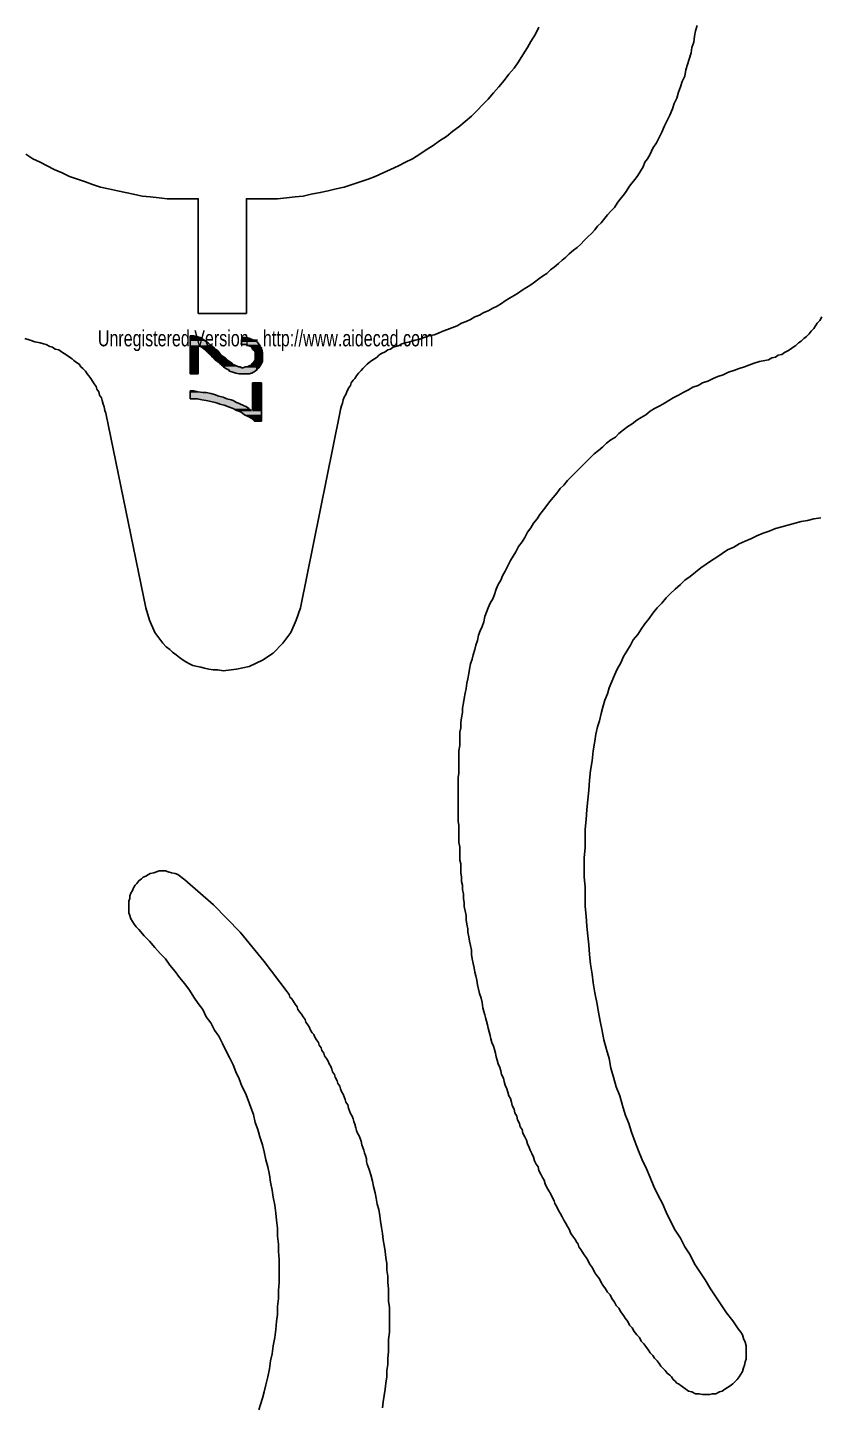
# Model space of a CAD drawing. Extents: x -1063 to 1100, y -467 to 441.
# Drawn here: x -89.2 to 59.4, y -199.9 to 58.8 of the extents above; entities that cross this region are included whole.
import ezdxf

# ---------------------------------------------------------------- set-up
doc = ezdxf.new("R2010")
doc.units = 0
doc.layers.get('0').update_dxf_attribs({"color": 250, "linetype": 'CONTINUOUS'})
for name, color, linetype in [('H', 7, 'CONTINUOUS'), ('P', 250, 'CONTINUOUS'), ('TEXT', 250, 'CONTINUOUS')]:
    doc.layers.add(name, color=color, linetype=linetype)
doc.styles.get("Standard").update_dxf_attribs({"font": 'txt', "width": 0.75})

# ---------------------------------------------------------------- blocks, each defined once
blk = doc.blocks.new('*U3')
at = {"layer": 'TEXT', "color": 240, "linetype": 'CONTINUOUS', "width": 0.75}
blk.add_text('Unregistered Version - http://www.aidecad.com', height=3, dxfattribs=at).set_placement((-76, -1))
blk = doc.blocks.new('*U4')
at = {"layer": 'H', "color": 0, "linetype": 'CONTINUOUS'}
for p, q in [((-58.67, 1), (-58, 1)), ((-58.67, 1), (-58.67, 0.83)), ((-58.67, 0.83), (-58.67, 0.67)), ((-58.67, 0.67), (-58.67, 0.33)), ((-58.67, 0.33), (-58.67, 0)), ((-58.67, 0), (-58.67, -0.33)), ((-58, 1), (-57.5, 0.83)), ((-57.5, 0.83), (-56.83, 0.67)), ((-56.83, 0.67), (-56.33, 0.33)), ((-56.33, 0.33), (-55.83, 0)), ((-55.83, 0), (-55.33, -0.33)), ((-58.67, -0.33), (-58.67, -0.67)), ((-58.67, -0.67), (-58.67, -0.83)), ((-58.67, -0.83), (-58.67, -1)), ((-58.67, -1), (-58.67, -1.17)), ((-58.67, -1.17), (-58.67, -1.5)), ((-58.67, -1.5), (-58.67, -1.67)), ((-58.67, -1.67), (-58.67, -1.83)), ((-58.67, -1.83), (-58.67, -2.17)), ((-58.67, -2.17), (-58.67, -2.33)), ((-58.67, -2.33), (-58.67, -2.83)), ((-57.17, -0.83), (-57.17, -1)), ((-57.17, -0.83), (-56.83, -1)), ((-57.17, -1), (-57.17, -1.17)), ((-57.17, -1.17), (-57.17, -1.5)), ((-57.17, -1.5), (-57.17, -1.67)), ((-57.17, -1.67), (-57.17, -1.83)), ((-57.17, -1.83), (-57.17, -2.17)), ((-57.17, -2.17), (-57.17, -2.33)), ((-57.17, -2.33), (-57.17, -2.83)), ((-56.83, -1), (-56.5, -1.17)), ((-56.5, -1.17), (-56.06, -1.5)), ((-56.06, -1.5), (-55.83, -1.67)), ((-55.83, -1.67), (-55.67, -1.83)), ((-55.67, -1.83), (-55.33, -2.17)), ((-55.33, -0.33), (-55, -0.67)), ((-55.33, -2.17), (-55.17, -2.33)), ((-55.17, -2.33), (-54.67, -2.83)), ((-55, -0.67), (-54.75, -0.83)), ((-54.75, -0.83), (-54.5, -1)), ((-54.5, -1), (-54.33, -1.17)), ((-54.33, -1.17), (-54, -1.5)), ((-54, -1.5), (-53.75, -1.67)), ((-53.75, -1.67), (-53.5, -1.83)), ((-53.5, -1.83), (-53.28, -2.17)), ((-53.28, -2.17), (-53.17, -2.33)), ((-53.17, -2.33), (-52.67, -2.83)), ((-58.67, -2.83), (-58.67, -3.17)), ((-58.67, -3.17), (-58.67, -3.5)), ((-58.67, -3.5), (-58.67, -3.83)), ((-58.67, -3.83), (-58.67, -4)), ((-58.67, -4), (-58.67, -4.17)), ((-58.67, -4.17), (-58.67, -4.33)), ((-58.67, -4.33), (-58.67, -4.5)), ((-58.67, -4.5), (-58.67, -4.67)), ((-58.67, -4.67), (-58.67, -4.83)), ((-58.67, -4.83), (-58.67, -5)), ((-58.67, -5), (-58.67, -5.17)), ((-58.67, -5.17), (-58.67, -5.33)), ((-57.17, -2.83), (-57.17, -3.17)), ((-57.17, -3.17), (-57.17, -3.5)), ((-57.17, -3.5), (-57.17, -3.83)), ((-57.17, -3.83), (-57.17, -4)), ((-57.17, -4), (-57.17, -4.17)), ((-57.17, -4.17), (-57.17, -4.33)), ((-57.17, -4.33), (-57.17, -4.5)), ((-57.17, -4.5), (-57.17, -4.67)), ((-57.17, -4.67), (-57.17, -4.83)), ((-57.17, -4.83), (-57.17, -5)), ((-57.17, -5), (-57.17, -5.17)), ((-57.17, -5.17), (-57.17, -5.33)), ((-54.67, -2.83), (-54.33, -3.17)), ((-54.33, -3.17), (-54, -3.5)), ((-54, -3.5), (-53.56, -3.83)), ((-53.56, -3.83), (-53.33, -4)), ((-53.33, -4), (-53.17, -4.17)), ((-53.17, -4.17), (-53, -4.33)), ((-53, -4.33), (-52.83, -4.5)), ((-52.83, -4.5), (-52.67, -4.67)), ((-52.67, -2.83), (-52.17, -3.17)), ((-52.67, -4.67), (-52.44, -4.83)), ((-52.44, -4.83), (-52.22, -5)), ((-52.22, -5), (-52, -5.17)), ((-52.17, -3.17), (-51.83, -3.5)), ((-52, -5.17), (-51.67, -5.33)), ((-51.83, -3.5), (-51.33, -3.83)), ((-51.33, -3.83), (-51.08, -4)), ((-51.08, -4), (-50.83, -4.17)), ((-50.83, -4.17), (-50.83, -4.33)), ((-50.83, -4.33), (-50.33, -4.5)), ((-50.33, -4.5), (-50, -4.67)), ((-50, -4.67), (-49.67, -4.83)), ((-49.67, -4.83), (-49.33, -4.83)), ((-49.33, -4.83), (-49, -5)), ((-49, -5), (-48.83, -5)), ((-48.33, -4.83), (-48.83, -5)), ((-48.33, -4.83), (-48, -4.83)), ((-47.67, -4.67), (-48, -4.83)), ((-47.33, -4.5), (-47.67, -4.67)), ((-47.17, -4.33), (-47.33, -4.5)), ((-47, -4.17), (-47.17, -4.33)), ((-46.83, -4), (-47, -4.17)), ((-46.72, -3.83), (-46.83, -4)), ((-46.5, -3.5), (-46.72, -3.83)), ((-46.5, -2.83), (-46.5, -3.17)), ((-46.46, -3.17), (-46.5, -2.83)), ((-46.5, -3.17), (-46.5, -3.5)), ((-46.46, -3.17), (-46.41, -3.5)), ((-46.41, -3.5), (-46.37, -3.83)), ((-46.37, -3.83), (-46.34, -4)), ((-46.34, -4), (-46.32, -4.17)), ((-46.32, -4.17), (-46.3, -4.33)), ((-46.3, -4.33), (-46.28, -4.5)), ((-46.28, -4.5), (-46.26, -4.67)), ((-46.26, -4.67), (-46.23, -4.83)), ((-46.23, -4.83), (-46.21, -5)), ((-46.21, -5), (-46.19, -5.17)), ((-46.19, -5.17), (-46.17, -5.33)), ((-58.67, -5.33), (-58.67, -5.67)), ((-58.67, -5.67), (-58.67, -5.83)), ((-58.67, -5.83), (-58.67, -6)), ((-58.67, -6), (-58.67, -6.17)), ((-58.67, -6.17), (-57.17, -6.17)), ((-57.17, -5.33), (-57.17, -5.67)), ((-57.17, -5.67), (-57.17, -5.83)), ((-57.17, -5.83), (-57.17, -6)), ((-57.17, -6), (-57.17, -6.17)), ((-51.67, -5.33), (-51.5, -5.33)), ((-51.5, -5.33), (-51.33, -5.67)), ((-51.33, -5.67), (-50.72, -5.83)), ((-50.72, -5.83), (-50.11, -6)), ((-50.11, -6), (-49.5, -6.17)), ((-49.5, -6.17), (-48.17, -6.17)), ((-48.17, -6.17), (-47.83, -6.17)), ((-47.83, -6.17), (-47.5, -6.17)), ((-47.33, -6), (-47.5, -6.17)), ((-47.33, -6), (-47.17, -6)), ((-46.83, -5.83), (-47.17, -6)), ((-46.5, -5.67), (-46.83, -5.83)), ((-46.17, -5.33), (-46.5, -5.67))]:
    blk.add_line(p, q, dxfattribs=at)
for points in [[(-58.67, 1), (-58.67, 1), (-58, 1)], [(-58.67, 1), (-58.67, 0.83), (-57.5, 0.83)], [(-58.67, 0.83), (-58.67, 0.67), (-56.83, 0.67)], [(-58.67, 0.67), (-58.67, 0.33), (-56.33, 0.33)], [(-58.67, 0.33), (-58.67, 0), (-55.83, 0)], [(-58.67, 0), (-58.67, -0.33), (-55.33, -0.33)], [(-58.67, -0.33), (-58.67, -0.67), (-55, -0.67)], [(-58.67, -0.67), (-58.67, -0.83), (-54.75, -0.83)], [(-58.67, -0.83), (-58.67, -1), (-57.17, -1)], [(-58.67, -1), (-58.67, -1.17), (-57.17, -1.17)], [(-58.67, -1.17), (-58.67, -1.5), (-57.17, -1.5)], [(-58.67, -1.5), (-58.67, -1.67), (-57.17, -1.67)], [(-58.67, -1.67), (-58.67, -1.83), (-57.17, -1.83)], [(-58.67, -1.83), (-58.67, -2.17), (-57.17, -2.17)], [(-58.67, -2.17), (-58.67, -2.33), (-57.17, -2.33)], [(-58.67, -2.33), (-58.67, -2.83), (-57.17, -2.83)], [(-57.17, -0.83), (-56.83, -1), (-54.5, -1)], [(-56.83, -1), (-56.5, -1.17), (-54.33, -1.17)], [(-56.5, -1.17), (-56.06, -1.5), (-54, -1.5)], [(-56.06, -1.5), (-55.83, -1.67), (-53.75, -1.67)], [(-55.83, -1.67), (-55.67, -1.83), (-53.5, -1.83)], [(-55.67, -1.83), (-55.33, -2.17), (-53.28, -2.17)], [(-55.33, -2.17), (-55.17, -2.33), (-53.17, -2.33)], [(-55.17, -2.33), (-54.67, -2.83), (-52.67, -2.83)], [(-58.67, -2.83), (-58.67, -3.17), (-57.17, -3.17)], [(-58.67, -3.17), (-58.67, -3.5), (-57.17, -3.5)], [(-58.67, -3.5), (-58.67, -3.83), (-57.17, -3.83)], [(-58.67, -3.83), (-58.67, -4), (-57.17, -4)], [(-58.67, -4), (-58.67, -4.17), (-57.17, -4.17)], [(-58.67, -4.17), (-58.67, -4.33), (-57.17, -4.33)], [(-58.67, -4.33), (-58.67, -4.5), (-57.17, -4.5)], [(-58.67, -4.5), (-58.67, -4.67), (-57.17, -4.67)], [(-58.67, -4.67), (-58.67, -4.83), (-57.17, -4.83)], [(-58.67, -4.83), (-58.67, -5), (-57.17, -5)], [(-58.67, -5), (-58.67, -5.17), (-57.17, -5.17)], [(-58.67, -5.17), (-58.67, -5.33), (-57.17, -5.33)], [(-54.67, -2.83), (-54.33, -3.17), (-52.17, -3.17)], [(-54.33, -3.17), (-54, -3.5), (-51.83, -3.5)], [(-54, -3.5), (-53.56, -3.83), (-51.33, -3.83)], [(-53.56, -3.83), (-53.33, -4), (-51.08, -4)], [(-53.33, -4), (-53.17, -4.17), (-50.83, -4.17)], [(-53.17, -4.17), (-53, -4.33), (-50.83, -4.33)], [(-53, -4.33), (-52.83, -4.5), (-50.33, -4.5)], [(-52.83, -4.5), (-52.67, -4.67), (-50, -4.67)], [(-52.67, -4.67), (-52.44, -4.83), (-49.67, -4.83)], [(-52.44, -4.83), (-52.22, -5), (-49, -5)], [(-52.22, -5), (-52, -5.17), (-46.19, -5.17)], [(-52, -5.17), (-51.67, -5.33), (-46.17, -5.33)], [(-49.67, -4.83), (-49.67, -4.83), (-49.33, -4.83)], [(-49, -5), (-49, -5), (-48.83, -5)], [(-48.33, -4.83), (-48.83, -5), (-46.21, -5)], [(-48.33, -4.83), (-48.33, -4.83), (-48, -4.83)], [(-47.67, -4.67), (-48, -4.83), (-46.23, -4.83)], [(-47.33, -4.5), (-47.67, -4.67), (-46.26, -4.67)], [(-47.17, -4.33), (-47.33, -4.5), (-46.28, -4.5)], [(-47, -4.17), (-47.17, -4.33), (-46.3, -4.33)], [(-46.83, -4), (-47, -4.17), (-46.32, -4.17)], [(-46.72, -3.83), (-46.83, -4), (-46.34, -4)], [(-46.5, -3.5), (-46.72, -3.83), (-46.37, -3.83)], [(-46.5, -2.83), (-46.5, -3.17), (-46.46, -3.17)], [(-46.5, -3.17), (-46.5, -3.5), (-46.41, -3.5)], [(-58.67, -5.33), (-58.67, -5.67), (-57.17, -5.67)], [(-58.67, -5.67), (-58.67, -5.83), (-57.17, -5.83)], [(-58.67, -5.83), (-58.67, -6), (-57.17, -6)], [(-58.67, -6), (-58.67, -6.17), (-57.17, -6.17)], [(-58.67, -6.17), (-58.67, -6.17), (-57.17, -6.17)], [(-51.67, -5.33), (-51.67, -5.33), (-51.5, -5.33)], [(-51.5, -5.33), (-51.33, -5.67), (-46.5, -5.67)], [(-51.33, -5.67), (-50.72, -5.83), (-46.83, -5.83)], [(-50.72, -5.83), (-50.11, -6), (-47.17, -6)], [(-50.11, -6), (-49.5, -6.17), (-47.5, -6.17)], [(-49.5, -6.17), (-49.5, -6.17), (-48.17, -6.17)], [(-48.17, -6.17), (-48.17, -6.17), (-47.83, -6.17)], [(-47.83, -6.17), (-47.83, -6.17), (-47.5, -6.17)], [(-47.33, -6), (-47.33, -6), (-47.17, -6)]]:
    blk.add_solid(points, dxfattribs=at)
at = {"layer": 'H', "color": 0, "linetype": 'CONTINUOUS', "extrusion": (0, 0, -1)}
for points in [[(58.67, 1), (58, 1), (57.5, 0.83)], [(58.67, 0.83), (57.5, 0.83), (56.83, 0.67)], [(58.67, 0.67), (56.83, 0.67), (56.33, 0.33)], [(58.67, 0.33), (56.33, 0.33), (55.83, 0)], [(58.67, 0), (55.83, 0), (55.33, -0.33)], [(58.67, -0.33), (55.33, -0.33), (55, -0.67)], [(58.67, -0.67), (55, -0.67), (54.75, -0.83)], [(58.67, -0.83), (57.17, -0.83), (57.17, -1)], [(58.67, -1), (57.17, -1), (57.17, -1.17)], [(58.67, -1.17), (57.17, -1.17), (57.17, -1.5)], [(58.67, -1.5), (57.17, -1.5), (57.17, -1.67)], [(58.67, -1.67), (57.17, -1.67), (57.17, -1.83)], [(58.67, -1.83), (57.17, -1.83), (57.17, -2.17)], [(58.67, -2.17), (57.17, -2.17), (57.17, -2.33)], [(58.67, -2.33), (57.17, -2.33), (57.17, -2.83)], [(57.17, -0.83), (54.75, -0.83), (54.5, -1)], [(56.83, -1), (54.5, -1), (54.33, -1.17)], [(56.5, -1.17), (54.33, -1.17), (54, -1.5)], [(56.06, -1.5), (54, -1.5), (53.75, -1.67)], [(55.83, -1.67), (53.75, -1.67), (53.5, -1.83)], [(55.67, -1.83), (53.5, -1.83), (53.28, -2.17)], [(55.33, -2.17), (53.28, -2.17), (53.17, -2.33)], [(55.17, -2.33), (53.17, -2.33), (52.67, -2.83)], [(58.67, -2.83), (57.17, -2.83), (57.17, -3.17)], [(58.67, -3.17), (57.17, -3.17), (57.17, -3.5)], [(58.67, -3.5), (57.17, -3.5), (57.17, -3.83)], [(58.67, -3.83), (57.17, -3.83), (57.17, -4)], [(58.67, -4), (57.17, -4), (57.17, -4.17)], [(58.67, -4.17), (57.17, -4.17), (57.17, -4.33)], [(58.67, -4.33), (57.17, -4.33), (57.17, -4.5)], [(58.67, -4.5), (57.17, -4.5), (57.17, -4.67)], [(58.67, -4.67), (57.17, -4.67), (57.17, -4.83)], [(58.67, -4.83), (57.17, -4.83), (57.17, -5)], [(58.67, -5), (57.17, -5), (57.17, -5.17)], [(58.67, -5.17), (57.17, -5.17), (57.17, -5.33)], [(54.67, -2.83), (52.67, -2.83), (52.17, -3.17)], [(54.33, -3.17), (52.17, -3.17), (51.83, -3.5)], [(54, -3.5), (51.83, -3.5), (51.33, -3.83)], [(53.56, -3.83), (51.33, -3.83), (51.08, -4)], [(53.33, -4), (51.08, -4), (50.83, -4.17)], [(53.17, -4.17), (50.83, -4.17), (50.83, -4.33)], [(53, -4.33), (50.83, -4.33), (50.33, -4.5)], [(52.83, -4.5), (50.33, -4.5), (50, -4.67)], [(52.67, -4.67), (50, -4.67), (49.67, -4.83)], [(52.44, -4.83), (49.33, -4.83), (49, -5)], [(52.22, -5), (46.21, -5), (46.19, -5.17)], [(52, -5.17), (46.19, -5.17), (46.17, -5.33)], [(48.33, -4.83), (46.23, -4.83), (46.21, -5)], [(47.67, -4.67), (46.26, -4.67), (46.23, -4.83)], [(47.33, -4.5), (46.28, -4.5), (46.26, -4.67)], [(47.17, -4.33), (46.3, -4.33), (46.28, -4.5)], [(47, -4.17), (46.32, -4.17), (46.3, -4.33)], [(46.83, -4), (46.34, -4), (46.32, -4.17)], [(46.72, -3.83), (46.37, -3.83), (46.34, -4)], [(46.5, -3.17), (46.46, -3.17), (46.41, -3.5)], [(46.5, -3.5), (46.41, -3.5), (46.37, -3.83)], [(58.67, -5.33), (57.17, -5.33), (57.17, -5.67)], [(58.67, -5.67), (57.17, -5.67), (57.17, -5.83)], [(58.67, -5.83), (57.17, -5.83), (57.17, -6)], [(58.67, -6), (57.17, -6), (57.17, -6.17)], [(51.5, -5.33), (46.17, -5.33), (46.5, -5.67)], [(51.33, -5.67), (46.5, -5.67), (46.83, -5.83)], [(50.72, -5.83), (46.83, -5.83), (47.17, -6)], [(50.11, -6), (47.33, -6), (47.5, -6.17)]]:
    blk.add_solid(points, dxfattribs=at)
blk = doc.blocks.new('*U5')
at = {"layer": 'H', "color": 0, "linetype": 'CONTINUOUS'}
for p, q in [((-49.06, 0.17), (-49.1, -0.17)), ((-49.02, 0.5), (-49.06, 0.17)), ((-49, 0.67), (-49.02, 0.5)), ((-49, 0.67), (-48.17, 0.67)), ((-48.17, 0.67), (-47.5, 0.5)), ((-47.5, 0.5), (-46.83, 0.17)), ((-46.83, 0.17), (-46.17, -0.17)), ((-49.1, -0.17), (-49.17, -0.67)), ((-49.17, -0.67), (-48.83, -0.67)), ((-48.83, -0.67), (-48.33, -0.67)), ((-48.33, -0.67), (-48, -0.67)), ((-48, -0.67), (-47.83, -0.83)), ((-47.83, -0.83), (-47.33, -1)), ((-47.33, -1), (-47.17, -1.17)), ((-47.17, -1.17), (-47.08, -1.33)), ((-47.08, -1.33), (-47, -1.5)), ((-47, -1.5), (-46.67, -1.83)), ((-46.67, -1.83), (-46.5, -2)), ((-46.5, -2), (-46.5, -2.17)), ((-46.5, -2.17), (-46.5, -2.33)), ((-46.5, -2.33), (-46.5, -2.83)), ((-46.17, -0.17), (-45.79, -0.67)), ((-45.79, -0.67), (-45.67, -0.83)), ((-45.67, -0.83), (-45.56, -1)), ((-45.56, -1), (-45.44, -1.17)), ((-45.44, -1.17), (-45.33, -1.33)), ((-45.33, -1.33), (-45.3, -1.5)), ((-45.3, -1.5), (-45.23, -1.83)), ((-45.23, -1.83), (-45.2, -2)), ((-45.2, -2), (-45.17, -2.17)), ((-45.17, -2.17), (-45.17, -2.33)), ((-45.17, -2.33), (-45.17, -2.83)), ((-46.5, -2.83), (-46.46, -3.17)), ((-46.46, -3.17), (-46.37, -3.83)), ((-46.37, -3.83), (-46.28, -4.5)), ((-46.28, -4.5), (-46.21, -5)), ((-46.17, -5.33), (-46.21, -5)), ((-45.83, -5), (-46.17, -5.33)), ((-45.5, -4.5), (-45.83, -5)), ((-45.17, -3.83), (-45.5, -4.5)), ((-45.17, -2.83), (-45.17, -3.17)), ((-45.17, -3.17), (-45.17, -3.83))]:
    blk.add_line(p, q, dxfattribs=at)
for points in [[(-49.06, 0.17), (-49.1, -0.17), (-46.17, -0.17)], [(-49.02, 0.5), (-49.06, 0.17), (-46.83, 0.17)], [(-49, 0.67), (-49.02, 0.5), (-47.5, 0.5)], [(-49, 0.67), (-49, 0.67), (-48.17, 0.67)], [(-49.1, -0.17), (-49.17, -0.67), (-45.79, -0.67)], [(-49.17, -0.67), (-49.17, -0.67), (-48.83, -0.67)], [(-48.83, -0.67), (-48.83, -0.67), (-48.33, -0.67)], [(-48.33, -0.67), (-48.33, -0.67), (-48, -0.67)], [(-48, -0.67), (-47.83, -0.83), (-45.67, -0.83)], [(-47.83, -0.83), (-47.33, -1), (-45.56, -1)], [(-47.33, -1), (-47.17, -1.17), (-45.44, -1.17)], [(-47.17, -1.17), (-47.08, -1.33), (-45.33, -1.33)], [(-47.08, -1.33), (-47, -1.5), (-45.3, -1.5)], [(-47, -1.5), (-46.67, -1.83), (-45.23, -1.83)], [(-46.67, -1.83), (-46.5, -2), (-45.2, -2)], [(-46.5, -2), (-46.5, -2.17), (-45.17, -2.17)], [(-46.5, -2.17), (-46.5, -2.33), (-45.17, -2.33)], [(-46.5, -2.33), (-46.5, -2.83), (-45.17, -2.83)], [(-46.5, -2.83), (-46.46, -3.17), (-45.17, -3.17)], [(-46.46, -3.17), (-46.37, -3.83), (-45.17, -3.83)], [(-46.37, -3.83), (-46.28, -4.5), (-45.5, -4.5)], [(-46.28, -4.5), (-46.21, -5), (-45.83, -5)]]:
    blk.add_solid(points, dxfattribs=at)
at = {"layer": 'H', "color": 0, "linetype": 'CONTINUOUS', "extrusion": (0, 0, -1)}
for points in [[(49.06, 0.17), (46.83, 0.17), (46.17, -0.17)], [(49.02, 0.5), (47.5, 0.5), (46.83, 0.17)], [(49, 0.67), (48.17, 0.67), (47.5, 0.5)], [(49.1, -0.17), (46.17, -0.17), (45.79, -0.67)], [(48, -0.67), (45.79, -0.67), (45.67, -0.83)], [(47.83, -0.83), (45.67, -0.83), (45.56, -1)], [(47.33, -1), (45.56, -1), (45.44, -1.17)], [(47.17, -1.17), (45.44, -1.17), (45.33, -1.33)], [(47.08, -1.33), (45.33, -1.33), (45.3, -1.5)], [(47, -1.5), (45.3, -1.5), (45.23, -1.83)], [(46.67, -1.83), (45.23, -1.83), (45.2, -2)], [(46.5, -2), (45.2, -2), (45.17, -2.17)], [(46.5, -2.17), (45.17, -2.17), (45.17, -2.33)], [(46.5, -2.33), (45.17, -2.33), (45.17, -2.83)], [(46.5, -2.83), (45.17, -2.83), (45.17, -3.17)], [(46.46, -3.17), (45.17, -3.17), (45.17, -3.83)], [(46.37, -3.83), (45.17, -3.83), (45.5, -4.5)], [(46.28, -4.5), (45.5, -4.5), (45.83, -5)], [(46.21, -5), (45.83, -5), (46.17, -5.33)]]:
    blk.add_solid(points, dxfattribs=at)
blk = doc.blocks.new('*U6')
at = {"layer": 'H', "color": 0, "linetype": 'CONTINUOUS'}
for p, q in [((-58.67, -9.33), (-58, -9.33)), ((-58.67, -9.33), (-58.67, -9.5)), ((-58.67, -9.5), (-58.67, -9.67)), ((-58.67, -9.67), (-58.67, -9.83)), ((-58.67, -9.83), (-58.67, -10)), ((-58.67, -10), (-58.67, -10.33)), ((-58.67, -10.33), (-58.67, -10.5)), ((-58, -9.33), (-57.17, -9.5)), ((-57.17, -9.5), (-56.33, -9.67)), ((-56.33, -9.67), (-55.67, -9.67)), ((-55.67, -9.67), (-54.83, -9.83)), ((-54.83, -9.83), (-54.17, -10)), ((-54.17, -10), (-53.33, -10.33)), ((-53.33, -10.33), (-52.5, -10.5)), ((-47, -7.83), (-45.33, -7.83)), ((-47, -7.83), (-47, -9.33)), ((-47, -9.33), (-47, -9.5)), ((-47, -9.5), (-47, -9.67)), ((-47, -9.67), (-47, -9.83)), ((-47, -9.83), (-47, -10)), ((-47, -10), (-47, -10.33)), ((-47, -10.33), (-47, -10.5)), ((-45.33, -7.83), (-45.33, -9.33)), ((-45.33, -9.33), (-45.33, -9.5)), ((-45.33, -9.5), (-45.33, -9.67)), ((-45.33, -9.67), (-45.33, -9.83)), ((-45.33, -9.83), (-45.33, -10)), ((-45.33, -10), (-45.33, -10.33)), ((-45.33, -10.33), (-45.33, -10.5)), ((-58.67, -10.5), (-58.67, -10.83)), ((-58.67, -10.83), (-58, -10.83)), ((-58, -10.83), (-57.33, -10.83)), ((-57.33, -10.83), (-56.5, -11)), ((-56.5, -11), (-55.67, -11.17)), ((-55.67, -11.17), (-54.83, -11.33)), ((-54.83, -11.33), (-54, -11.5)), ((-54, -11.5), (-53.58, -11.67)), ((-53.58, -11.67), (-53.17, -11.83)), ((-53.17, -11.83), (-52.33, -12)), ((-52.5, -10.5), (-51.83, -10.83)), ((-52.33, -12), (-51.5, -12.33)), ((-51.83, -10.83), (-51, -11)), ((-51.5, -12.33), (-50.67, -12.67)), ((-51, -11), (-50.67, -11.17)), ((-50.67, -11.17), (-50.33, -11.33)), ((-50.67, -12.67), (-50.33, -12.83)), ((-50.33, -11.33), (-50, -11.5)), ((-50.33, -12.83), (-50, -13)), ((-50, -11.5), (-49.67, -11.67)), ((-49.67, -11.67), (-49.25, -11.83)), ((-49.25, -11.83), (-48.83, -12)), ((-48.83, -12), (-48.17, -12.33)), ((-48.17, -12.33), (-47.72, -12.67)), ((-47.72, -12.67), (-47.5, -12.83)), ((-47.5, -12.83), (-47.25, -13)), ((-47, -10.5), (-47, -10.83)), ((-47, -10.83), (-47, -11)), ((-47, -11), (-47, -11.17)), ((-47, -11.17), (-47, -11.33)), ((-47, -11.33), (-47, -11.5)), ((-47, -11.5), (-47, -11.67)), ((-47, -11.67), (-47, -11.83)), ((-47, -11.83), (-47, -12)), ((-47, -12), (-47, -12.33)), ((-47, -12.33), (-47, -12.67)), ((-47, -12.67), (-47, -12.83)), ((-47, -12.83), (-47, -13)), ((-45.33, -10.5), (-45.33, -10.83)), ((-45.33, -10.83), (-45.33, -11)), ((-45.33, -11), (-45.33, -11.17)), ((-45.33, -11.17), (-45.33, -11.33)), ((-45.33, -11.33), (-45.33, -11.5)), ((-45.33, -11.5), (-45.33, -11.67)), ((-45.33, -11.67), (-45.33, -11.83)), ((-45.33, -11.83), (-45.33, -12)), ((-45.33, -12), (-45.33, -12.33)), ((-45.33, -12.33), (-45.33, -12.67)), ((-45.33, -12.67), (-45.33, -12.83)), ((-45.33, -12.83), (-45.33, -13)), ((-50, -13), (-49.58, -13.17)), ((-49.58, -13.17), (-49.17, -13.33)), ((-49.17, -13.33), (-48.5, -13.83)), ((-48.5, -13.83), (-47.83, -14.17)), ((-47.83, -14.17), (-47.17, -14.5)), ((-47.17, -14.5), (-46.67, -15)), ((-46.67, -15), (-45.33, -15)), ((-45.33, -13), (-45.33, -13.17)), ((-45.33, -13.17), (-45.33, -13.33)), ((-45.33, -13.33), (-45.33, -13.83)), ((-45.33, -13.83), (-45.33, -14.17)), ((-45.33, -14.17), (-45.33, -14.5)), ((-45.33, -14.5), (-45.33, -15))]:
    blk.add_line(p, q, dxfattribs=at)
for points in [[(-58.67, -9.33), (-58.67, -9.33), (-58, -9.33)], [(-58.67, -9.33), (-58.67, -9.5), (-57.17, -9.5)], [(-58.67, -9.5), (-58.67, -9.67), (-56.33, -9.67)], [(-58.67, -9.67), (-58.67, -9.83), (-54.83, -9.83)], [(-58.67, -9.83), (-58.67, -10), (-54.17, -10)], [(-58.67, -10), (-58.67, -10.33), (-53.33, -10.33)], [(-58.67, -10.33), (-58.67, -10.5), (-52.5, -10.5)], [(-56.33, -9.67), (-56.33, -9.67), (-55.67, -9.67)], [(-47, -7.83), (-47, -7.83), (-45.33, -7.83)], [(-47, -7.83), (-47, -9.33), (-45.33, -9.33)], [(-47, -9.33), (-47, -9.5), (-45.33, -9.5)], [(-47, -9.5), (-47, -9.67), (-45.33, -9.67)], [(-47, -9.67), (-47, -9.83), (-45.33, -9.83)], [(-47, -9.83), (-47, -10), (-45.33, -10)], [(-47, -10), (-47, -10.33), (-45.33, -10.33)], [(-47, -10.33), (-47, -10.5), (-45.33, -10.5)], [(-58.67, -10.5), (-58.67, -10.83), (-51.83, -10.83)], [(-58.67, -10.83), (-58.67, -10.83), (-58, -10.83)], [(-58, -10.83), (-58, -10.83), (-57.33, -10.83)], [(-57.33, -10.83), (-56.5, -11), (-51, -11)], [(-56.5, -11), (-55.67, -11.17), (-50.67, -11.17)], [(-55.67, -11.17), (-54.83, -11.33), (-50.33, -11.33)], [(-54.83, -11.33), (-54, -11.5), (-50, -11.5)], [(-54, -11.5), (-53.58, -11.67), (-49.67, -11.67)], [(-53.58, -11.67), (-53.17, -11.83), (-49.25, -11.83)], [(-53.17, -11.83), (-52.33, -12), (-48.83, -12)], [(-52.33, -12), (-51.5, -12.33), (-48.17, -12.33)], [(-51.5, -12.33), (-50.67, -12.67), (-47.72, -12.67)], [(-50.67, -12.67), (-50.33, -12.83), (-47.5, -12.83)], [(-50.33, -12.83), (-50, -13), (-47.25, -13)], [(-47, -10.5), (-47, -10.83), (-45.33, -10.83)], [(-47, -10.83), (-47, -11), (-45.33, -11)], [(-47, -11), (-47, -11.17), (-45.33, -11.17)], [(-47, -11.17), (-47, -11.33), (-45.33, -11.33)], [(-47, -11.33), (-47, -11.5), (-45.33, -11.5)], [(-47, -11.5), (-47, -11.67), (-45.33, -11.67)], [(-47, -11.67), (-47, -11.83), (-45.33, -11.83)], [(-47, -11.83), (-47, -12), (-45.33, -12)], [(-47, -12), (-47, -12.33), (-45.33, -12.33)], [(-47, -12.33), (-47, -12.67), (-45.33, -12.67)], [(-47, -12.67), (-47, -12.83), (-45.33, -12.83)], [(-47, -12.83), (-47, -13), (-45.33, -13)], [(-50, -13), (-49.58, -13.17), (-47, -13.17)], [(-49.58, -13.17), (-49.17, -13.33), (-45.33, -13.33)], [(-49.17, -13.33), (-48.5, -13.83), (-45.33, -13.83)], [(-48.5, -13.83), (-47.83, -14.17), (-45.33, -14.17)], [(-47.83, -14.17), (-47.17, -14.5), (-45.33, -14.5)], [(-47.17, -14.5), (-46.67, -15), (-45.33, -15)], [(-47, -13), (-47, -13.17), (-45.33, -13.17)], [(-46.67, -15), (-46.67, -15), (-45.33, -15)]]:
    blk.add_solid(points, dxfattribs=at)
at = {"layer": 'H', "color": 0, "linetype": 'CONTINUOUS', "extrusion": (0, 0, -1)}
for points in [[(58.67, -9.33), (58, -9.33), (57.17, -9.5)], [(58.67, -9.5), (57.17, -9.5), (56.33, -9.67)], [(58.67, -9.67), (55.67, -9.67), (54.83, -9.83)], [(58.67, -9.83), (54.83, -9.83), (54.17, -10)], [(58.67, -10), (54.17, -10), (53.33, -10.33)], [(58.67, -10.33), (53.33, -10.33), (52.5, -10.5)], [(47, -7.83), (45.33, -7.83), (45.33, -9.33)], [(47, -9.33), (45.33, -9.33), (45.33, -9.5)], [(47, -9.5), (45.33, -9.5), (45.33, -9.67)], [(47, -9.67), (45.33, -9.67), (45.33, -9.83)], [(47, -9.83), (45.33, -9.83), (45.33, -10)], [(47, -10), (45.33, -10), (45.33, -10.33)], [(47, -10.33), (45.33, -10.33), (45.33, -10.5)], [(58.67, -10.5), (52.5, -10.5), (51.83, -10.83)], [(57.33, -10.83), (51.83, -10.83), (51, -11)], [(56.5, -11), (51, -11), (50.67, -11.17)], [(55.67, -11.17), (50.67, -11.17), (50.33, -11.33)], [(54.83, -11.33), (50.33, -11.33), (50, -11.5)], [(54, -11.5), (50, -11.5), (49.67, -11.67)], [(53.58, -11.67), (49.67, -11.67), (49.25, -11.83)], [(53.17, -11.83), (49.25, -11.83), (48.83, -12)], [(52.33, -12), (48.83, -12), (48.17, -12.33)], [(51.5, -12.33), (48.17, -12.33), (47.72, -12.67)], [(50.67, -12.67), (47.72, -12.67), (47.5, -12.83)], [(50.33, -12.83), (47.5, -12.83), (47.25, -13)], [(47, -10.5), (45.33, -10.5), (45.33, -10.83)], [(47, -10.83), (45.33, -10.83), (45.33, -11)], [(47, -11), (45.33, -11), (45.33, -11.17)], [(47, -11.17), (45.33, -11.17), (45.33, -11.33)], [(47, -11.33), (45.33, -11.33), (45.33, -11.5)], [(47, -11.5), (45.33, -11.5), (45.33, -11.67)], [(47, -11.67), (45.33, -11.67), (45.33, -11.83)], [(47, -11.83), (45.33, -11.83), (45.33, -12)], [(47, -12), (45.33, -12), (45.33, -12.33)], [(47, -12.33), (45.33, -12.33), (45.33, -12.67)], [(47, -12.67), (45.33, -12.67), (45.33, -12.83)], [(47, -12.83), (45.33, -12.83), (45.33, -13)], [(50, -13), (47.25, -13), (47, -13.17)], [(49.58, -13.17), (45.33, -13.17), (45.33, -13.33)], [(49.17, -13.33), (45.33, -13.33), (45.33, -13.83)], [(48.5, -13.83), (45.33, -13.83), (45.33, -14.17)], [(47.83, -14.17), (45.33, -14.17), (45.33, -14.5)], [(47.17, -14.5), (45.33, -14.5), (45.33, -15)], [(47, -13), (45.33, -13), (45.33, -13.17)]]:
    blk.add_solid(points, dxfattribs=at)

msp = doc.modelspace()

# ---------------------------------------------------------------- linework, layer by layer
at = {"layer": 'P', "color": 0, "linetype": 'CONTINUOUS'}
for points in [[(-44, 26.67), (-42.33, 26.67), (-40.67, 26.83), (-39, 27), (-37.5, 27.17), (-36, 27.5), (-34.33, 27.83), (-32.83, 28.17), (-31.33, 28.5), (-29.83, 28.83), (-28.33, 29.33), (-26.83, 29.83), (-25.33, 30.33), (-24, 30.83), (-22.5, 31.5), (-21.17, 32.17), (-19.67, 32.83), (-18.33, 33.5), (-17, 34.17), (-15.67, 35), (-14.5, 35.83), (-13.17, 36.67), (-12, 37.5), (-10.67, 38.33), (-9.5, 39.33), (-8.33, 40.17), (-7.17, 41.17), (-6, 42.17), (-5, 43.17), (-3.83, 44.33), (-2.83, 45.33), (-1.83, 46.5), (-0.83, 47.67), (0.17, 48.83), (1, 50), (2, 51.17), (2.83, 52.33), (3.67, 53.67), (4.5, 55), (5.17, 56.17), (6, 57.5), (6.67, 58.83)], [(-18.33, -0.33), (-17.5, -0.17), (-16.5, 0.17), (-15.67, 0.33), (-14.83, 0.67), (-14, 1), (-13, 1.17), (-12.17, 1.5), (-11.33, 1.83), (-10.5, 2.17), (-9.67, 2.5), (-8.67, 2.83), (-7.83, 3.33), (-7, 3.67), (-6.17, 4), (-5.33, 4.5), (-4.5, 4.83), (-3.67, 5.33), (-2.83, 5.67), (-2, 6.17), (-1.17, 6.5), (-0.33, 7), (0.33, 7.5), (1.17, 8), (2, 8.5), (2.83, 9), (3.5, 9.5), (4.33, 10), (5.17, 10.5), (5.83, 11), (6.67, 11.67), (7.33, 12.17), (8.17, 12.67), (8.83, 13.33), (9.5, 13.83), (10.33, 14.5), (11, 15.17), (11.67, 15.67), (12.33, 16.33), (13.17, 17), (13.83, 17.5), (14.5, 18.17), (15.17, 18.83), (15.83, 19.5), (16.5, 20.17), (17.17, 20.83), (17.67, 21.5), (18.33, 22.17), (19, 23), (19.5, 23.67), (20.17, 24.33), (20.83, 25), (21.33, 25.83), (21.83, 26.5), (22.5, 27.33), (23, 28), (23.5, 28.83), (24, 29.5), (24.67, 30.33), (25.17, 31), (25.67, 31.83), (26.17, 32.67), (26.5, 33.5), (27, 34.17), (27.5, 35), (28, 36.17), (28.67, 37.17), (29.17, 38.17), (29.67, 39.17), (30.17, 40.33), (30.67, 41.33), (31.17, 42.33), (31.67, 43.5), (32, 44.5), (32.5, 45.5), (32.83, 46.67), (33.17, 47.67), (33.5, 48.67), (34, 49.67), (34.17, 50.83), (34.5, 51.83), (34.83, 52.83), (35.17, 54), (35.33, 55), (35.67, 56), (35.83, 57.17), (36, 58.17), (36.33, 59.17)], [(-89.5, 35), (-88.17, 34.17), (-86.83, 33.5), (-85.5, 32.83), (-84.17, 32.17), (-82.67, 31.5), (-81.33, 30.83), (-79.83, 30.33), (-78.33, 29.83), (-77, 29.33), (-75.5, 28.83), (-74, 28.5), (-72.33, 28.17), (-70.83, 27.83), (-69.33, 27.5), (-67.67, 27.17), (-66.17, 27), (-64.5, 26.83), (-63, 26.67), (-61.33, 26.67)], [(-44, 26.67), (-48.17, 26.67), (-48.17, 5.17), (-57.17, 5.17), (-57.17, 26.67), (-61.33, 26.67)], [(49, -3.67), (49.67, -3.5), (50.33, -3.17), (51, -3), (51.5, -2.67), (52.17, -2.5), (52.67, -2.17), (53.33, -1.83), (53.83, -1.5), (54.33, -1.17), (54.83, -0.83), (55.33, -0.33), (55.83, 0), (56.33, 0.5), (56.83, 0.83), (57.33, 1.33), (57.67, 1.83), (58.17, 2.33), (58.5, 2.83), (58.83, 3.33), (59.33, 3.83), (59.67, 4.5)], [(-89.67, 0.5), (-88.67, 0.17), (-87.83, -0.17), (-86.83, -0.33)], [(-74.5, -13.5), (-74.67, -13), (-74.83, -12.33), (-75, -11.83), (-75.17, -11.17), (-75.33, -10.67), (-75.67, -10.17), (-75.83, -9.5), (-76.17, -9), (-76.33, -8.5), (-76.67, -8), (-77, -7.5), (-77.33, -7), (-77.67, -6.5), (-78, -6.17), (-78.33, -5.67), (-78.83, -5.17), (-79.17, -4.83), (-79.5, -4.33), (-80, -4), (-80.5, -3.67), (-80.83, -3.33), (-81.33, -3), (-81.83, -2.67), (-82.33, -2.33), (-82.83, -2), (-83.33, -1.67), (-84, -1.5), (-84.5, -1.17), (-85, -1), (-85.67, -0.67), (-86.17, -0.5), (-86.83, -0.33)], [(-18.33, -0.33), (-19, -0.5), (-19.5, -0.83), (-20.17, -1), (-20.67, -1.17), (-21.17, -1.5), (-21.67, -1.67), (-22.17, -2), (-22.83, -2.33), (-23.33, -2.67), (-23.67, -3), (-24.17, -3.33), (-24.67, -3.67), (-25.17, -4), (-25.5, -4.33), (-26, -4.83), (-26.33, -5.17), (-26.67, -5.5), (-27.17, -6), (-27.5, -6.5), (-27.83, -7), (-28.17, -7.33), (-28.5, -7.83), (-28.67, -8.33), (-29, -8.83), (-29.33, -9.5), (-29.5, -10), (-29.83, -10.5), (-30, -11), (-30.17, -11.67), (-30.33, -12.17), (-30.5, -12.83), (-30.67, -13.5)], [(49, -3.67), (48, -3.83), (47, -4.17), (46, -4.5), (45.17, -4.83), (44.17, -5.17), (43.17, -5.5), (42.17, -5.83), (41.17, -6.33), (40.17, -6.67), (39.33, -7), (38.33, -7.5), (37.33, -7.83), (36.5, -8.33), (35.5, -8.67), (34.67, -9.17), (33.67, -9.67), (32.83, -10.17), (31.83, -10.67), (31, -11.17), (30.17, -11.67), (29.33, -12.17), (28.33, -12.67), (27.5, -13.17), (26.67, -13.83), (25.83, -14.33), (25, -14.83), (24.17, -15.5), (23.33, -16), (22.5, -16.67), (21.67, -17.33), (21, -18), (20.17, -18.5), (19.33, -19.17), (18.67, -19.83), (17.83, -20.5), (17, -21.17), (16.33, -21.83), (15.67, -22.5), (14.83, -23.33), (14.17, -24), (13.5, -24.67), (12.67, -25.5), (12, -26.17), (11.33, -27), (10.67, -27.67), (10, -28.5), (9.33, -29.33), (8.67, -30.17), (8.17, -30.83), (7.5, -31.67), (6.83, -32.5), (6.33, -33.33), (5.67, -34.17), (5.17, -35), (4.5, -35.83), (4, -36.83), (3.5, -37.67), (2.83, -38.5), (2.33, -39.5), (1.83, -40.33), (1.33, -41.17), (0.83, -42.17), (0.33, -43.17), (-0.17, -44), (-0.5, -44.83), (-1, -45.67), (-1.33, -46.5), (-1.67, -47.5), (-2, -48.33), (-2.5, -49.17), (-2.83, -50), (-3.17, -50.83), (-3.5, -51.67), (-3.67, -52.67), (-4, -53.5), (-4.33, -54.33), (-4.67, -55.17), (-4.83, -56.17), (-5.17, -57), (-5.33, -57.83), (-5.67, -58.83), (-5.83, -59.67), (-6.17, -60.5), (-6.33, -61.5), (-6.5, -62.33), (-6.67, -63.33), (-6.83, -64.17), (-7, -65.17), (-7.17, -66), (-7.33, -67), (-7.5, -67.83), (-7.67, -68.83), (-7.67, -69.67), (-7.83, -70.67), (-8, -71.5), (-8, -72.5), (-8.17, -73.33), (-8.17, -74.17), (-8.17, -75), (-8.17, -75.83), (-8.33, -76.83), (-8.33, -77.67), (-8.33, -78.5), (-8.33, -79.33), (-8.33, -80.17), (-8.33, -81), (-8.5, -81.83), (-8.5, -82.67), (-8.5, -83.5), (-8.5, -84.33), (-8.5, -85.17), (-8.5, -86), (-8.5, -86.67), (-8.5, -87.5), (-8.5, -88.33), (-8.5, -89.17), (-8.5, -90), (-8.33, -90.83), (-8.33, -91.67), (-8.33, -92.5), (-8.33, -93.17), (-8.33, -94), (-8.17, -94.83), (-8.17, -95.67), (-8.17, -96.5), (-8.17, -97.33), (-8, -98), (-8, -98.83), (-8, -99.67), (-7.83, -100.5), (-7.83, -101.33), (-7.67, -102), (-7.67, -102.83), (-7.5, -103.67), (-7.5, -104.5), (-7.33, -105.33), (-7.33, -106), (-7.17, -106.83), (-7, -107.67), (-7, -108.5), (-6.83, -109.33), (-6.67, -110.17), (-6.67, -110.83), (-6.5, -111.67), (-6.33, -112.5), (-6.17, -113.33), (-6, -114.17), (-6, -115), (-5.83, -115.83), (-5.67, -116.67), (-5.5, -117.5), (-5.33, -118.33), (-5.17, -119), (-5, -119.83), (-4.83, -120.67), (-4.67, -121.5), (-4.5, -122.33), (-4.17, -123.17), (-4, -124), (-3.83, -125), (-3.67, -125.67), (-3.5, -126.33), (-3.33, -126.83), (-3.17, -127.5), (-3, -128.17), (-2.83, -128.83), (-2.67, -129.5), (-2.5, -130.17), (-2.33, -130.83), (-2.17, -131.5), (-1.83, -132.17), (-1.67, -132.83), (-1.5, -133.5), (-1.33, -134.17), (-1.17, -134.83), (-1, -135.5), (-0.67, -136.17), (-0.5, -136.83), (-0.33, -137.5), (0, -138.17), (0.17, -138.83), (0.33, -139.5), (0.67, -140.17), (0.83, -140.83), (1, -141.5), (1.33, -142), (1.5, -142.67), (1.67, -143.33), (2, -144), (2.17, -144.67), (2.5, -145.33), (2.67, -146), (3, -146.67), (3.17, -147.33), (3.5, -147.83), (3.67, -148.5), (4, -149.17), (4.33, -149.83), (4.5, -150.5), (4.83, -151.17), (5, -151.67), (5.33, -152.33), (5.67, -153), (5.83, -153.67), (6.17, -154.33), (6.5, -154.83), (6.67, -155.5), (7, -156.17), (7.33, -156.83), (7.67, -157.33), (7.83, -158), (8.17, -158.67), (8.5, -159.33), (8.83, -159.83), (9.17, -160.5), (9.5, -161.17), (9.67, -161.67), (10, -162.33), (10.33, -163), (10.67, -163.5), (11, -164.17), (11.33, -164.83), (11.67, -165.33), (12, -166), (12.33, -166.5), (12.67, -167.33), (13.17, -168), (13.5, -168.5), (13.67, -168.83), (14, -169.33), (14.17, -169.83), (14.5, -170.33), (14.83, -170.83), (15.17, -171.33), (15.5, -171.83), (15.83, -172.33), (16.17, -173), (16.5, -173.5), (16.83, -174), (17.17, -174.67), (17.5, -175.17), (18, -175.83), (18.33, -176.5), (18.67, -177), (19.17, -177.67), (19.5, -178.33), (20, -178.83), (20.33, -179.5), (20.83, -180.17), (21.17, -180.83), (21.67, -181.33), (22, -182), (22.5, -182.67), (22.83, -183.17), (23.33, -183.83), (23.67, -184.5), (24.17, -185), (24.5, -185.67), (25, -186.33), (25.5, -186.83), (25.83, -187.5), (26.33, -188), (26.67, -188.5), (27.17, -189.17), (27.5, -189.67), (28, -190.17), (28.33, -190.67), (28.83, -191.17), (29.17, -191.67), (29.5, -192.17), (30, -192.67), (30.33, -193), (30.67, -193.5), (31.17, -193.83), (31.5, -194.17), (31.83, -194.67), (32.17, -195), (32.5, -195.33), (32.83, -195.5), (33.5, -196), (34.17, -196.5), (34.67, -196.83), (35.33, -197), (36, -197.33), (36.67, -197.33), (37.33, -197.5), (38, -197.5), (38.67, -197.5), (39.17, -197.33), (39.83, -197.33), (40.5, -197), (41, -196.83), (41.5, -196.5), (42, -196.17), (42.5, -195.83), (43, -195.5), (43.5, -195), (43.83, -194.67), (44.17, -194.17), (44.5, -193.67), (44.83, -193.17), (45, -192.5), (45.17, -192), (45.33, -191.33), (45.5, -190.83), (45.5, -190.17), (45.5, -189.5), (45.5, -189), (45.5, -188.33), (45.33, -187.67), (45, -187), (44.83, -186.33), (44.5, -185.83), (44, -185.17)], [(-74.5, -13.5), (-67, -50), (-66.33, -52.33), (-65.33, -54.67), (-63.83, -56.67), (-63.17, -57.33), (-62.5, -57.83), (-62, -58.33), (-61.33, -58.83), (-60.67, -59.33), (-60, -59.83), (-59.5, -60.17), (-58.83, -60.5), (-58.17, -60.83), (-57.33, -61), (-56.67, -61.17), (-56, -61.33), (-55.17, -61.5), (-54.33, -61.67), (-53.5, -61.67), (-52.5, -61.83), (-50, -61.5), (-47.67, -61), (-45.17, -59.83), (-43.17, -58.5), (-41.33, -56.67), (-39.83, -54.67), (-38.83, -52.33), (-38, -50), (-30.67, -13.5)], [(59.5, -33.17), (58.17, -33.33), (57, -33.67), (55.83, -33.83), (54.67, -34.17), (53.33, -34.5), (52.17, -34.83), (51, -35.17), (49.83, -35.67), (48.67, -36), (47.5, -36.5), (46.5, -37), (45.33, -37.5), (44.17, -38), (43.17, -38.67), (42, -39.17), (41, -39.83), (40, -40.5), (39, -41.17), (38, -41.83), (37, -42.5), (36, -43.33), (35, -44.17), (34, -44.83), (33.17, -45.67), (32.17, -46.5), (31.33, -47.33), (30.5, -48.17), (29.67, -49.17), (28.83, -50), (28, -51), (27.33, -52), (26.5, -53), (25.83, -54), (25.17, -55), (24.33, -56), (23.83, -57), (23.17, -58.17), (22.5, -59.17), (22, -60.33), (21.33, -61.5), (20.83, -62.67), (20.33, -63.83), (19.83, -65), (19.5, -66.17), (19, -67.33), (18.67, -68.67), (18.33, -69.83), (18, -71.17), (17.67, -72.33), (17.33, -73.67), (17.17, -75)], [(17.17, -75), (16.83, -76.83), (16.67, -78.67), (16.33, -80.5), (16.17, -82.33), (16, -84.17), (15.83, -86), (15.67, -87.83), (15.5, -89.67), (15.33, -91.5), (15.33, -93.17), (15.33, -95), (15.17, -96.83), (15.17, -98.67), (15.17, -100.5), (15.33, -102.33), (15.33, -104.17), (15.33, -106), (15.5, -107.83), (15.67, -109.67), (15.83, -111.5), (16, -113.17), (16.17, -115), (16.33, -116.83), (16.67, -118.67), (16.83, -120.33), (17.17, -122.17), (17.5, -124), (17.83, -125.83), (18.17, -127.5), (18.5, -129.33), (18.83, -131), (19.33, -132.83), (19.83, -134.5), (20.17, -136.33), (20.67, -138), (21.17, -139.83), (21.83, -141.5), (22.33, -143.33), (22.83, -145), (23.5, -146.67), (24, -148.33), (24.67, -150.17), (25.33, -151.83), (26, -153.5), (26.83, -155.17), (27.5, -156.83), (28.17, -158.5), (29, -160.17), (29.83, -161.67), (30.5, -163.33), (31.33, -165), (32.17, -166.67), (33.17, -168.17), (34, -169.83), (35, -171.33), (35.83, -173), (36.83, -174.5), (37.83, -176), (38.83, -177.67), (39.83, -179.17), (40.83, -180.67), (41.83, -182.17), (43, -183.67), (44, -185.17)], [(-22.67, -200), (-22.5, -198.83), (-22.33, -197.67), (-22.17, -196.5), (-22, -195.33), (-21.83, -194.17), (-21.83, -193), (-21.67, -191.83), (-21.67, -190.67), (-21.5, -189.5), (-21.5, -188.33), (-21.5, -187.17), (-21.33, -185.83), (-21.33, -184.67), (-21.33, -183.5), (-21.33, -182.33), (-21.33, -181.17), (-21.5, -180), (-21.5, -178.83), (-21.5, -177.67), (-21.67, -176.5), (-21.67, -175.33), (-21.83, -174.17), (-21.83, -173), (-22, -171.83), (-22.17, -170.67), (-22.33, -169.5), (-22.5, -168.5), (-22.67, -167.33), (-22.83, -166.17), (-23, -165), (-23.17, -164), (-23.33, -162.83), (-23.67, -161.83), (-23.83, -160.67), (-24, -159.67), (-24.33, -158.5), (-24.5, -157.5), (-24.83, -156.33), (-25.17, -155.33), (-25.5, -154.33), (-25.67, -153.83), (-25.67, -153.33), (-25.83, -152.67), (-26, -152.17), (-26.17, -151.67), (-26.33, -151.17), (-26.5, -150.67), (-26.67, -150), (-26.83, -149.5), (-27, -149), (-27.33, -148.5), (-27.5, -148), (-27.67, -147.5), (-27.83, -146.83), (-28, -146.33), (-28.17, -145.83), (-28.33, -145.33), (-28.67, -144.83), (-28.83, -144.33), (-29, -143.83), (-29.17, -143.17), (-29.5, -142.67), (-29.67, -142.17), (-29.83, -141.67), (-30, -141.17), (-30.33, -140.67), (-30.5, -140.17), (-30.67, -139.67), (-31, -139.17), (-31.17, -138.67), (-31.5, -138), (-31.67, -137.5), (-32, -137), (-32.17, -136.5), (-32.33, -136), (-32.67, -135.5), (-32.83, -135), (-33.17, -134.5), (-33.5, -134), (-33.67, -133.5), (-34, -133), (-34.17, -132.5), (-34.5, -132), (-34.67, -131.5), (-35, -131), (-35.33, -130.5), (-35.5, -130), (-35.83, -129.67), (-36.17, -129.17), (-36.33, -128.67), (-36.67, -128.17), (-37, -127.67), (-37.17, -127.17), (-37.5, -126.67), (-37.83, -126.17), (-38.17, -125.83), (-38.5, -125.33), (-38.67, -124.83), (-39, -124.33), (-39.33, -123.83), (-39.67, -123.33), (-40, -123), (-40.17, -122.5), (-40.5, -122), (-44.83, -116.33), (-49.33, -110.83), (-54.33, -105.67), (-59.67, -101), (-61, -100), (-61.5, -99.83), (-62.17, -99.67), (-62.83, -99.5), (-63.33, -99.33), (-64, -99.33), (-64.5, -99.33), (-65, -99.5), (-65.5, -99.67), (-66.17, -99.83), (-66.5, -100), (-67, -100.33), (-67.5, -100.5), (-67.83, -100.83), (-68.33, -101.17), (-68.67, -101.67), (-69, -102), (-69.33, -102.5), (-69.5, -103), (-69.83, -103.5), (-70, -104), (-70, -104.5), (-70.17, -105), (-70.17, -105.5), (-70.17, -106), (-70.17, -106.67), (-70.17, -107.17), (-70, -107.67), (-69.83, -108.33), (-69.5, -108.83), (-69.17, -109.33), (-68.83, -109.83), (-68.33, -110.33)], [(-44.83, -197), (-44.5, -195.67), (-44.17, -194.17), (-43.83, -192.67), (-43.67, -191.17), (-43.33, -189.83), (-43.17, -188.33), (-42.83, -186.83), (-42.67, -185.33), (-42.5, -183.83), (-42.33, -182.5), (-42.33, -181), (-42.17, -179.5), (-42.17, -178), (-42, -176.5), (-42, -175.17), (-42, -173.67), (-42, -172.17), (-42.17, -170.67), (-42.17, -169.33), (-42.33, -167.83), (-42.33, -166.33), (-42.5, -164.83), (-42.67, -163.5), (-42.83, -162), (-43.17, -160.5), (-43.33, -159.17), (-43.67, -157.67), (-43.83, -156.33), (-44.17, -154.83), (-44.5, -153.5), (-44.83, -152), (-45.17, -150.67), (-45.67, -149.17), (-46, -147.83), (-46.5, -146.5), (-46.83, -145), (-47.33, -143.67), (-47.83, -142.33), (-48.33, -141), (-49, -139.67), (-49.5, -138.33), (-50.17, -137), (-50.67, -135.67), (-51.33, -134.33), (-52, -133), (-52.67, -131.67), (-53.33, -130.33), (-54.17, -129.17), (-54.83, -127.83), (-55.67, -126.67), (-56.33, -125.33), (-57.17, -124.17), (-58, -123), (-58.83, -121.67), (-59.67, -120.5), (-60.67, -119.33), (-61.5, -118.17), (-62.5, -117), (-63.33, -115.83), (-64.33, -114.83), (-65.33, -113.67), (-66.33, -112.5), (-67.33, -111.5), (-68.33, -110.33)], [(-45.83, -200.33), (-45.5, -199.33), (-45.17, -198.17), (-44.83, -197)]]:
    msp.add_lwpolyline(points, dxfattribs=at)

# ---------------------------------------------------------------- block references
at = {"linetype": 'CONTINUOUS'}
msp.add_blockref('*U3', (0, 0), dxfattribs=at)
at = {"layer": 'H', "color": 0, "linetype": 'CONTINUOUS'}
for name in ['*U4', '*U5', '*U6']:
    msp.add_blockref(name, (0, 0), dxfattribs=at)

doc.saveas('drawing.dxf')
